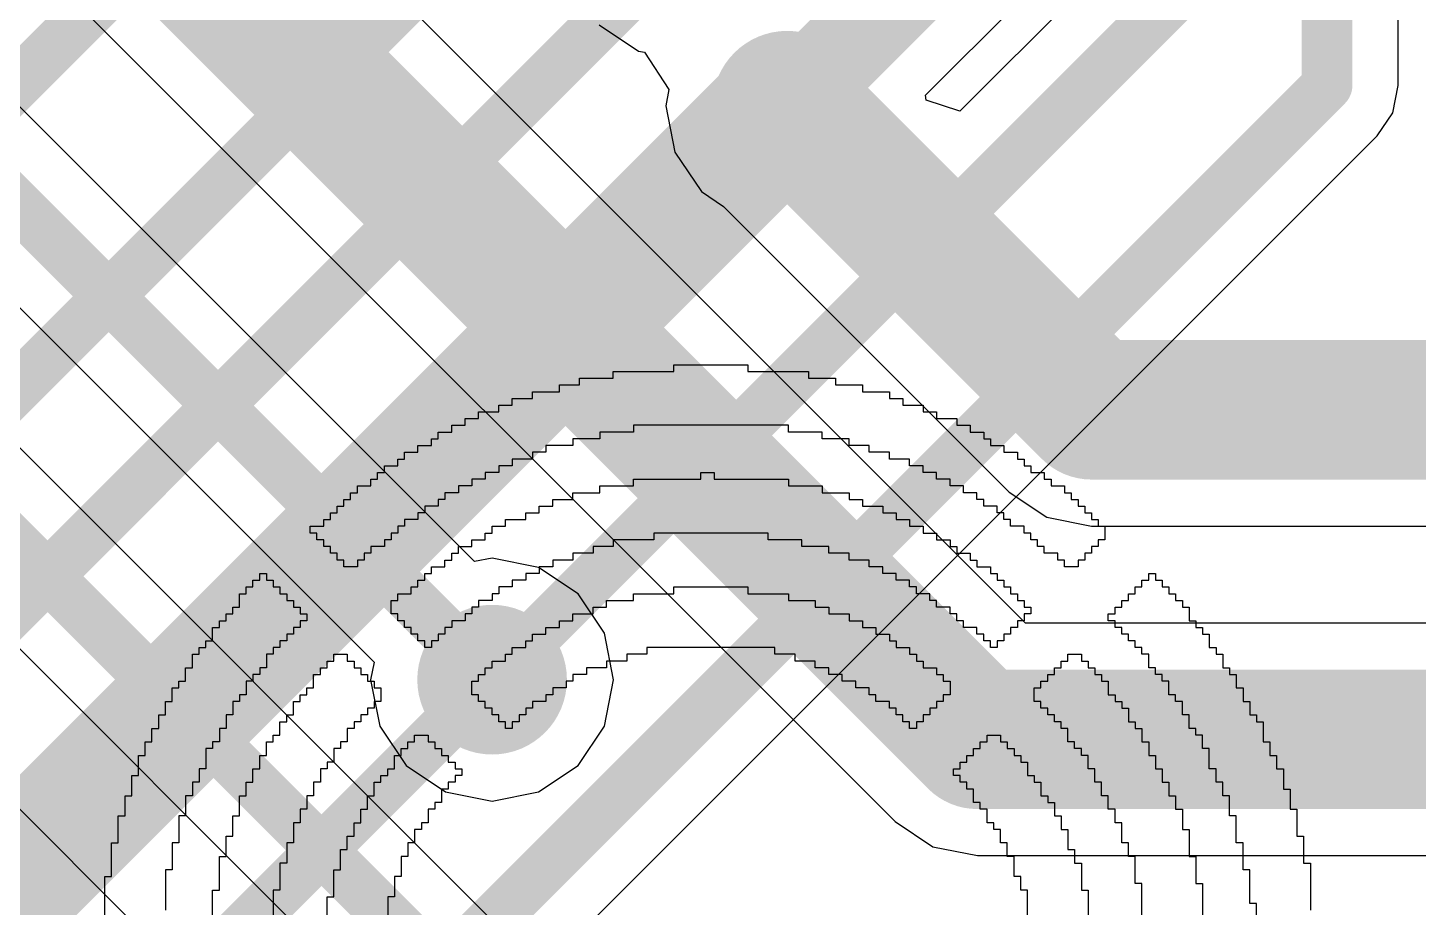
# Model space of a CAD drawing. Header units: millimetres. Extents: x -0.29 to 3.46, y -0.11 to 2.46.
# Drawn here: x 1.5641 to 1.7836, y 1.8085 to 1.9473 of the extents above; entities that cross this region are included whole.
import ezdxf

# ---------------------------------------------------------------- set-up
doc = ezdxf.new("R2010")
doc.units = ezdxf.units.MM
doc.header["$MEASUREMENT"] = 0
for name, color, linetype in [('BottomLayer', 5, 'Continuous'), ('TopLayer', 1, 'Continuous'), ('TopOverlay', 2, 'Continuous'), ('ViaHoleLayer', 16, 'Continuous')]:
    doc.layers.add(name, color=color, linetype=linetype)

msp = doc.modelspace()

# ---------------------------------------------------------------- hatches: boundary and pattern name
at = {"layer": 'BottomLayer'}
h = msp.add_hatch(color=5, dxfattribs=at)
edge = h.paths.add_edge_path()
edge.add_arc((1.684, 1.935), 0.01181, 0, 360)
h = msp.add_hatch(color=5, dxfattribs=at)
edge = h.paths.add_edge_path()
edge.add_arc((1.63742, 1.84442), 0.01181, 0, 360)
at = {"layer": 'TopLayer'}
h = msp.add_hatch(color=1, dxfattribs=at)
edge = h.paths.add_edge_path()
edge.add_arc((1.684, 1.935), 0.01181, 0, 360)
h = msp.add_hatch(color=1, dxfattribs=at)
edge = h.paths.add_edge_path()
edge.add_arc((1.63742, 1.84442), 0.01181, 0, 360)
at = {"layer": 'ViaHoleLayer'}
h = msp.add_hatch(color=16, dxfattribs=at)
edge = h.paths.add_edge_path()
edge.add_arc((1.684, 1.935), 0.00591, 0, 360)
h = msp.add_hatch(color=16, dxfattribs=at)
edge = h.paths.add_edge_path()
edge.add_arc((1.63742, 1.84442), 0.00591, 0, 360)

# ---------------------------------------------------------------- linework, layer by layer
at = {"layer": 'BottomLayer'}
for p, q in [((1.7216, 1.85335), (1.58998, 1.98498)), ((1.5694, 1.95365), (1.70102, 1.82202)), ((1.65429, 1.94777), (1.66051, 1.94361)), ((1.66051, 1.94361), (1.66145, 1.94343)), ((1.66145, 1.94343), (1.66533, 1.93756)), ((1.63465, 1.86305), (1.55577, 1.94193)), ((1.66533, 1.93756), (1.66482, 1.935)), ((1.66482, 1.935), (1.66628, 1.92766)), ((1.66628, 1.92766), (1.67044, 1.92144)), ((1.5432, 1.92278), (1.61879, 1.84719)), ((1.67044, 1.92144), (1.67396, 1.91908)), ((1.67396, 1.91908), (1.71902, 1.87402)), ((1.64523, 1.79863), (1.53493, 1.90893)), ((1.52235, 1.88978), (1.62937, 1.78277)), ((1.71902, 1.87402), (1.72498, 1.87004)), ((1.72498, 1.87004), (1.732, 1.86865)), ((1.732, 1.86865), (2.1264, 1.86865)), ((1.63742, 1.8636), (1.63465, 1.86305)), ((1.64476, 1.86214), (1.63742, 1.8636)), ((1.65098, 1.85798), (1.64476, 1.86214)), ((1.65514, 1.85176), (1.65098, 1.85798)), ((2.07974, 1.85335), (1.7216, 1.85335)), ((1.6566, 1.84442), (1.65514, 1.85176)), ((1.61879, 1.84719), (1.61824, 1.84442)), ((1.59823, 1.78863), (1.54312, 1.84374)), ((1.61824, 1.84442), (1.6197, 1.83708)), ((1.65514, 1.83708), (1.6566, 1.84442)), ((1.6197, 1.83708), (1.62386, 1.83086)), ((1.65098, 1.83086), (1.65514, 1.83708)), ((1.62386, 1.83086), (1.63008, 1.8267)), ((1.64476, 1.8267), (1.65098, 1.83086)), ((1.63008, 1.8267), (1.63742, 1.82524)), ((1.63742, 1.82524), (1.64476, 1.8267)), ((1.70102, 1.82202), (1.70698, 1.81804)), ((1.70698, 1.81804), (1.714, 1.81665)), ((1.714, 1.81665), (2.07974, 1.81665))]:
    msp.add_line(p, q, dxfattribs=at)
for points, const_width in [([(1.577, 1.972), (1.714, 1.835)], 0.022), ([(1.684, 1.935), (1.732, 1.887)], 0.022), ([(1.54784, 1.934), (1.63742, 1.84442)], 0.008), ([(1.527, 1.901), (1.648, 1.78)], 0.008), ([(1.732, 1.887), (2.259, 1.887)], 0.022), ([(1.714, 1.835), (2.0839, 1.835)], 0.022), ([(1.53519, 1.83581), (1.601, 1.77)], 0.008)]:
    msp.add_lwpolyline(points, dxfattribs=dict(at, const_width=const_width))
for points, const_width in [([(1.6785, 1.935, 1), (1.6895, 1.935, 1)], 0.011), ([(1.7265, 1.887, 1), (1.7375, 1.887, 1)], 0.011), ([(1.7265, 1.887, 1), (1.7375, 1.887, 1)], 0.011), ([(1.63542, 1.84442, 1), (1.63942, 1.84442, 1)], 0.004), ([(1.7085, 1.835, 1), (1.7195, 1.835, 1)], 0.011), ([(1.7085, 1.835, 1), (1.7195, 1.835, 1)], 0.011)]:
    msp.add_lwpolyline(points, format="xyb", close=True, dxfattribs=dict(at, const_width=const_width))
at = {"layer": 'TopLayer'}
for p, q in [((1.7804, 1.93819), (1.7804, 1.98906)), ((1.73829, 1.96115), (1.71126, 1.93412)), ((1.70583, 1.93664), (1.72023, 1.95104)), ((1.77955, 1.9339), (1.7804, 1.93819)), ((1.7804, 1.93819), (1.7804, 1.93819)), ((1.70595, 1.93588), (1.70583, 1.93664)), ((1.71126, 1.93412), (1.70595, 1.93588)), ((1.77712, 1.93026), (1.77955, 1.9339)), ((1.65062, 1.80376), (1.77712, 1.93026)), ((1.77712, 1.93026), (1.77712, 1.93026))]:
    msp.add_line(p, q, dxfattribs=at)
for points, const_width in [([(1.76919, 1.93819), (1.76919, 2.13843)], 0.008), ([(1.437, 1.813), (1.64898, 2.02498)], 0.008), ([(1.437, 1.765), (1.66437, 1.99237)], 0.008), ([(1.684, 1.935), (1.71013, 1.96113)], 0.014), ([(1.44852, 1.742), (1.66785, 1.96133)], 0.008), ([(1.508, 1.715), (1.7495, 1.9565)], 0.008), ([(1.449, 1.7), (1.684, 1.935)], 0.022), ([(1.601, 1.77), (1.76919, 1.93819)], 0.008)]:
    msp.add_lwpolyline(points, dxfattribs=dict(at, const_width=const_width))
for points, const_width in [([(1.6785, 1.935, 1), (1.6895, 1.935, 1)], 0.011), ([(1.76719, 1.93819, 1), (1.77119, 1.93819, 1)], 0.004), ([(1.76719, 1.93819, 1), (1.77119, 1.93819, 1)], 0.004), ([(1.6805, 1.935, 1), (1.6875, 1.935, 1)], 0.007)]:
    msp.add_lwpolyline(points, format="xyb", close=True, dxfattribs=dict(at, const_width=const_width))
at = {"layer": 'TopOverlay'}
for p, q in [((1.66611, 1.89306), (1.66611, 1.89412)), ((1.66611, 1.89412), (1.6778, 1.89412)), ((1.6778, 1.89412), (1.6778, 1.89306)), ((1.65123, 1.89094), (1.65123, 1.892)), ((1.65123, 1.892), (1.65655, 1.892)), ((1.65655, 1.892), (1.65655, 1.89306)), ((1.65655, 1.89306), (1.66611, 1.89306)), ((1.6778, 1.89306), (1.68737, 1.89306)), ((1.68737, 1.89306), (1.68737, 1.892)), ((1.68737, 1.892), (1.69162, 1.892)), ((1.69162, 1.892), (1.69162, 1.89094)), ((1.64379, 1.88881), (1.64379, 1.88987)), ((1.64379, 1.88987), (1.64804, 1.88987)), ((1.64804, 1.88987), (1.64804, 1.89094)), ((1.64804, 1.89094), (1.65123, 1.89094)), ((1.69162, 1.89094), (1.69587, 1.89094)), ((1.69587, 1.89094), (1.69587, 1.88987)), ((1.69587, 1.88987), (1.70013, 1.88987)), ((1.70013, 1.88987), (1.70013, 1.88881)), ((1.63848, 1.88668), (1.63848, 1.88775)), ((1.63848, 1.88775), (1.6406, 1.88775)), ((1.6406, 1.88775), (1.6406, 1.88881)), ((1.6406, 1.88881), (1.64379, 1.88881)), ((1.70013, 1.88881), (1.70225, 1.88881)), ((1.70225, 1.88881), (1.70225, 1.88775)), ((1.70225, 1.88775), (1.70544, 1.88775)), ((1.70544, 1.88775), (1.70544, 1.88668)), ((1.63316, 1.88456), (1.63316, 1.88562)), ((1.63316, 1.88562), (1.63529, 1.88562)), ((1.63529, 1.88562), (1.63529, 1.88668)), ((1.63529, 1.88668), (1.63848, 1.88668)), ((1.70544, 1.88668), (1.70757, 1.88668)), ((1.70757, 1.88668), (1.70757, 1.88562)), ((1.70757, 1.88562), (1.71075, 1.88562)), ((1.71075, 1.88562), (1.71075, 1.88456)), ((1.62891, 1.88243), (1.62891, 1.8835)), ((1.62891, 1.8835), (1.63104, 1.8835)), ((1.63104, 1.8835), (1.63104, 1.88456)), ((1.63104, 1.88456), (1.63316, 1.88456)), ((1.65974, 1.8835), (1.65442, 1.8835)), ((1.65442, 1.8835), (1.65442, 1.88243)), ((1.68418, 1.88456), (1.65974, 1.88456)), ((1.65974, 1.88456), (1.65974, 1.8835)), ((1.68418, 1.8835), (1.68418, 1.88456)), ((1.6895, 1.8835), (1.68418, 1.8835)), ((1.6895, 1.88243), (1.6895, 1.8835)), ((1.71075, 1.88456), (1.71288, 1.88456)), ((1.71288, 1.88456), (1.71288, 1.8835)), ((1.71288, 1.8835), (1.71501, 1.8835)), ((1.71501, 1.8835), (1.71501, 1.88243)), ((1.62572, 1.88031), (1.62572, 1.88137)), ((1.62572, 1.88137), (1.62785, 1.88137)), ((1.62785, 1.88137), (1.62785, 1.88243)), ((1.62785, 1.88243), (1.62891, 1.88243)), ((1.64911, 1.88137), (1.64592, 1.88137)), ((1.64592, 1.88137), (1.64592, 1.88031)), ((1.65017, 1.88137), (1.64911, 1.88137)), ((1.65442, 1.88243), (1.65017, 1.88243)), ((1.65017, 1.88243), (1.65017, 1.88137)), ((1.69375, 1.88243), (1.6895, 1.88243)), ((1.69375, 1.88137), (1.69375, 1.88243)), ((1.69694, 1.88137), (1.69375, 1.88137)), ((1.69694, 1.88031), (1.69694, 1.88137)), ((1.71501, 1.88243), (1.71607, 1.88243)), ((1.71607, 1.88243), (1.71607, 1.88137)), ((1.71607, 1.88137), (1.71819, 1.88137)), ((1.71819, 1.88137), (1.71819, 1.88031)), ((1.62253, 1.87818), (1.62253, 1.87924)), ((1.62253, 1.87924), (1.6236, 1.87924)), ((1.6236, 1.87924), (1.6236, 1.88031)), ((1.6236, 1.88031), (1.62572, 1.88031)), ((1.64379, 1.87924), (1.6406, 1.87924)), ((1.6406, 1.87924), (1.6406, 1.87818)), ((1.64592, 1.88031), (1.64379, 1.88031)), ((1.64379, 1.88031), (1.64379, 1.87924)), ((1.70013, 1.88031), (1.69694, 1.88031)), ((1.70013, 1.87924), (1.70013, 1.88031)), ((1.70331, 1.87924), (1.70013, 1.87924)), ((1.70331, 1.87818), (1.70331, 1.87924)), ((1.71819, 1.88031), (1.72032, 1.88031)), ((1.72032, 1.88031), (1.72032, 1.87924)), ((1.72032, 1.87924), (1.72138, 1.87924)), ((1.72138, 1.87924), (1.72138, 1.87818)), ((1.61935, 1.87606), (1.61935, 1.87712)), ((1.61935, 1.87712), (1.62041, 1.87712)), ((1.62041, 1.87712), (1.62041, 1.87818)), ((1.62041, 1.87818), (1.62253, 1.87818)), ((1.63848, 1.87712), (1.63635, 1.87712)), ((1.63635, 1.87712), (1.63635, 1.87606)), ((1.6406, 1.87818), (1.63848, 1.87818)), ((1.63848, 1.87818), (1.63848, 1.87712)), ((1.67036, 1.87606), (1.67036, 1.87712)), ((1.67036, 1.87712), (1.67249, 1.87712)), ((1.67249, 1.87712), (1.67249, 1.87606)), ((1.70544, 1.87818), (1.70331, 1.87818)), ((1.70544, 1.87712), (1.70544, 1.87818)), ((1.70757, 1.87712), (1.70544, 1.87712)), ((1.70757, 1.87606), (1.70757, 1.87712)), ((1.72138, 1.87818), (1.72245, 1.87818)), ((1.72245, 1.87818), (1.72245, 1.87712)), ((1.72245, 1.87712), (1.72457, 1.87712)), ((1.72457, 1.87712), (1.72457, 1.87606)), ((1.61616, 1.87393), (1.61616, 1.87499)), ((1.61616, 1.87499), (1.61828, 1.87499)), ((1.61828, 1.87499), (1.61828, 1.87606)), ((1.61828, 1.87606), (1.61935, 1.87606)), ((1.63423, 1.87499), (1.6321, 1.87499)), ((1.6321, 1.87499), (1.6321, 1.87393)), ((1.63635, 1.87606), (1.63423, 1.87606)), ((1.63423, 1.87606), (1.63423, 1.87499)), ((1.65442, 1.87393), (1.65442, 1.87499)), ((1.65442, 1.87499), (1.65974, 1.87499)), ((1.65974, 1.87499), (1.65974, 1.87606)), ((1.65974, 1.87606), (1.67036, 1.87606)), ((1.67249, 1.87606), (1.68418, 1.87606)), ((1.68418, 1.87606), (1.68418, 1.87499)), ((1.68418, 1.87499), (1.6895, 1.87499)), ((1.6895, 1.87499), (1.6895, 1.87393)), ((1.70969, 1.87606), (1.70757, 1.87606)), ((1.70969, 1.87499), (1.70969, 1.87606)), ((1.71182, 1.87499), (1.70969, 1.87499)), ((1.71182, 1.87393), (1.71182, 1.87499)), ((1.72457, 1.87606), (1.72563, 1.87606)), ((1.72563, 1.87606), (1.72563, 1.87499)), ((1.72563, 1.87499), (1.72776, 1.87499)), ((1.72776, 1.87499), (1.72776, 1.87393)), ((1.61297, 1.87074), (1.61297, 1.8718)), ((1.61297, 1.8718), (1.61403, 1.8718)), ((1.61403, 1.8718), (1.61403, 1.87287)), ((1.61403, 1.87287), (1.61509, 1.87287)), ((1.61509, 1.87287), (1.61509, 1.87393)), ((1.61509, 1.87393), (1.61616, 1.87393)), ((1.62891, 1.8718), (1.62679, 1.8718)), ((1.62679, 1.8718), (1.62679, 1.87074)), ((1.62997, 1.87287), (1.62891, 1.87287)), ((1.62891, 1.87287), (1.62891, 1.8718)), ((1.6321, 1.87393), (1.62997, 1.87393)), ((1.62997, 1.87393), (1.62997, 1.87287)), ((1.64485, 1.87074), (1.64485, 1.8718)), ((1.64485, 1.8718), (1.64698, 1.8718)), ((1.64698, 1.8718), (1.64698, 1.87287)), ((1.64698, 1.87287), (1.65017, 1.87287)), ((1.65017, 1.87287), (1.65017, 1.87393)), ((1.65017, 1.87393), (1.65442, 1.87393)), ((1.6895, 1.87393), (1.69375, 1.87393)), ((1.69375, 1.87393), (1.69375, 1.87287)), ((1.69375, 1.87287), (1.69587, 1.87287)), ((1.69587, 1.87287), (1.69587, 1.8718)), ((1.69587, 1.8718), (1.69906, 1.8718)), ((1.69906, 1.8718), (1.69906, 1.87074)), ((1.71394, 1.87393), (1.71182, 1.87393)), ((1.71394, 1.87287), (1.71394, 1.87393)), ((1.71501, 1.87287), (1.71394, 1.87287)), ((1.71501, 1.8718), (1.71501, 1.87287)), ((1.71713, 1.8718), (1.71501, 1.8718)), ((1.71713, 1.87074), (1.71713, 1.8718)), ((1.72776, 1.87393), (1.72882, 1.87393)), ((1.72882, 1.87393), (1.72882, 1.87287)), ((1.72882, 1.87287), (1.72989, 1.87287)), ((1.72989, 1.87287), (1.72989, 1.8718)), ((1.72989, 1.8718), (1.73095, 1.8718)), ((1.73095, 1.8718), (1.73095, 1.87074)), ((1.61084, 1.86862), (1.61084, 1.86968)), ((1.61084, 1.86968), (1.61191, 1.86968)), ((1.61191, 1.86968), (1.61191, 1.87074)), ((1.61191, 1.87074), (1.61297, 1.87074)), ((1.62572, 1.86968), (1.6236, 1.86968)), ((1.6236, 1.86968), (1.6236, 1.86862)), ((1.62679, 1.87074), (1.62572, 1.87074)), ((1.62572, 1.87074), (1.62572, 1.86968)), ((1.63954, 1.86862), (1.63954, 1.86968)), ((1.63954, 1.86968), (1.64273, 1.86968)), ((1.64273, 1.86968), (1.64273, 1.87074)), ((1.64273, 1.87074), (1.64485, 1.87074)), ((1.69906, 1.87074), (1.70119, 1.87074)), ((1.70119, 1.87074), (1.70119, 1.86968)), ((1.70119, 1.86968), (1.70331, 1.86968)), ((1.70331, 1.86968), (1.70331, 1.86862)), ((1.71819, 1.87074), (1.71713, 1.87074)), ((1.71819, 1.86968), (1.71819, 1.87074)), ((1.71926, 1.86968), (1.71819, 1.86968)), ((1.71926, 1.86862), (1.71926, 1.86968)), ((1.73095, 1.87074), (1.73201, 1.87074)), ((1.73201, 1.87074), (1.73201, 1.86968)), ((1.73201, 1.86968), (1.73307, 1.86968)), ((1.73307, 1.86968), (1.73307, 1.86862)), ((1.60872, 1.86755), (1.60872, 1.86862)), ((1.60872, 1.86862), (1.61084, 1.86862)), ((1.60978, 1.86755), (1.60872, 1.86755)), ((1.60978, 1.86649), (1.60978, 1.86755)), ((1.62253, 1.86755), (1.62147, 1.86755)), ((1.62147, 1.86755), (1.62147, 1.86649)), ((1.6236, 1.86862), (1.62253, 1.86862)), ((1.62253, 1.86862), (1.62253, 1.86755)), ((1.63635, 1.86649), (1.63635, 1.86755)), ((1.63635, 1.86755), (1.63741, 1.86755)), ((1.63741, 1.86755), (1.63741, 1.86862)), ((1.63741, 1.86862), (1.63954, 1.86862)), ((1.68099, 1.86755), (1.66292, 1.86755)), ((1.66292, 1.86755), (1.66292, 1.86649)), ((1.68099, 1.86649), (1.68099, 1.86755)), ((1.70331, 1.86862), (1.70544, 1.86862)), ((1.70544, 1.86862), (1.70544, 1.86755)), ((1.70544, 1.86755), (1.70757, 1.86755)), ((1.70757, 1.86755), (1.70757, 1.86649)), ((1.72138, 1.86862), (1.71926, 1.86862)), ((1.72138, 1.86755), (1.72138, 1.86862)), ((1.72245, 1.86755), (1.72138, 1.86755)), ((1.72245, 1.86649), (1.72245, 1.86755)), ((1.73307, 1.86862), (1.73414, 1.86862)), ((1.73414, 1.86862), (1.73414, 1.86649)), ((1.61084, 1.86649), (1.60978, 1.86649)), ((1.61084, 1.86543), (1.61084, 1.86649)), ((1.61191, 1.86543), (1.61084, 1.86543)), ((1.61191, 1.86436), (1.61191, 1.86543)), ((1.62041, 1.86543), (1.61828, 1.86543)), ((1.61828, 1.86543), (1.61828, 1.86436)), ((1.62147, 1.86649), (1.62041, 1.86649)), ((1.62041, 1.86649), (1.62041, 1.86543)), ((1.6321, 1.86436), (1.6321, 1.86543)), ((1.6321, 1.86543), (1.63423, 1.86543)), ((1.63423, 1.86543), (1.63423, 1.86649)), ((1.63423, 1.86649), (1.63635, 1.86649)), ((1.65655, 1.86543), (1.65336, 1.86543)), ((1.65336, 1.86543), (1.65336, 1.86436)), ((1.66292, 1.86649), (1.65655, 1.86649)), ((1.65655, 1.86649), (1.65655, 1.86543)), ((1.68631, 1.86649), (1.68099, 1.86649)), ((1.68631, 1.86543), (1.68631, 1.86649)), ((1.69056, 1.86543), (1.68631, 1.86543)), ((1.69056, 1.86436), (1.69056, 1.86543)), ((1.70757, 1.86649), (1.70969, 1.86649)), ((1.70969, 1.86649), (1.70969, 1.86543)), ((1.70969, 1.86543), (1.71075, 1.86543)), ((1.71075, 1.86543), (1.71075, 1.86436)), ((1.72351, 1.86649), (1.72245, 1.86649)), ((1.72351, 1.86543), (1.72351, 1.86649)), ((1.72457, 1.86543), (1.72351, 1.86543)), ((1.72457, 1.86436), (1.72457, 1.86543)), ((1.73307, 1.86543), (1.73201, 1.86543)), ((1.73201, 1.86543), (1.73201, 1.86436)), ((1.73414, 1.86649), (1.73307, 1.86649)), ((1.73307, 1.86649), (1.73307, 1.86543)), ((1.61297, 1.86436), (1.61191, 1.86436)), ((1.61297, 1.8633), (1.61297, 1.86436)), ((1.61403, 1.8633), (1.61297, 1.8633)), ((1.61403, 1.86224), (1.61403, 1.8633)), ((1.61722, 1.8633), (1.61616, 1.8633)), ((1.61616, 1.8633), (1.61616, 1.86224)), ((1.61828, 1.86436), (1.61722, 1.86436)), ((1.61722, 1.86436), (1.61722, 1.8633)), ((1.62997, 1.86224), (1.62997, 1.8633)), ((1.62997, 1.8633), (1.63104, 1.8633)), ((1.63104, 1.8633), (1.63104, 1.86436)), ((1.63104, 1.86436), (1.6321, 1.86436)), ((1.65017, 1.8633), (1.64698, 1.8633)), ((1.64698, 1.8633), (1.64698, 1.86224)), ((1.65336, 1.86436), (1.65017, 1.86436)), ((1.65017, 1.86436), (1.65017, 1.8633)), ((1.69375, 1.86436), (1.69056, 1.86436)), ((1.69375, 1.8633), (1.69375, 1.86436)), ((1.69694, 1.8633), (1.69375, 1.8633)), ((1.69694, 1.86224), (1.69694, 1.8633)), ((1.71075, 1.86436), (1.71288, 1.86436)), ((1.71288, 1.86436), (1.71288, 1.8633)), ((1.71288, 1.8633), (1.71394, 1.8633)), ((1.71394, 1.8633), (1.71394, 1.86224)), ((1.7267, 1.86436), (1.72457, 1.86436)), ((1.7267, 1.8633), (1.7267, 1.86436)), ((1.72776, 1.8633), (1.7267, 1.8633)), ((1.72776, 1.86224), (1.72776, 1.8633)), ((1.73095, 1.8633), (1.72989, 1.8633)), ((1.72989, 1.8633), (1.72989, 1.86224)), ((1.73201, 1.86436), (1.73095, 1.86436)), ((1.73095, 1.86436), (1.73095, 1.8633)), ((1.60075, 1.86011), (1.60075, 1.86117)), ((1.60075, 1.86117), (1.60181, 1.86117)), ((1.60181, 1.86117), (1.60181, 1.86011)), ((1.61616, 1.86224), (1.61403, 1.86224)), ((1.62679, 1.86011), (1.62679, 1.86117)), ((1.62679, 1.86117), (1.62785, 1.86117)), ((1.62785, 1.86117), (1.62785, 1.86224)), ((1.62785, 1.86224), (1.62997, 1.86224)), ((1.64485, 1.86117), (1.64273, 1.86117)), ((1.64273, 1.86117), (1.64273, 1.86011)), ((1.64698, 1.86224), (1.64485, 1.86224)), ((1.64485, 1.86224), (1.64485, 1.86117)), ((1.69906, 1.86224), (1.69694, 1.86224)), ((1.69906, 1.86117), (1.69906, 1.86224)), ((1.70119, 1.86117), (1.69906, 1.86117)), ((1.70119, 1.86011), (1.70119, 1.86117)), ((1.71394, 1.86224), (1.71607, 1.86224)), ((1.71607, 1.86224), (1.71607, 1.86117)), ((1.71607, 1.86117), (1.71713, 1.86117)), ((1.71713, 1.86117), (1.71713, 1.86011)), ((1.72989, 1.86224), (1.72776, 1.86224)), ((1.74105, 1.86011), (1.74105, 1.86117)), ((1.74105, 1.86117), (1.74211, 1.86117)), ((1.74211, 1.86117), (1.74211, 1.86011)), ((1.59862, 1.85799), (1.59862, 1.85905)), ((1.59862, 1.85905), (1.59968, 1.85905)), ((1.59968, 1.85905), (1.59968, 1.86011)), ((1.59968, 1.86011), (1.60075, 1.86011)), ((1.60181, 1.86011), (1.60287, 1.86011)), ((1.60287, 1.86011), (1.60287, 1.85905)), ((1.60287, 1.85905), (1.60393, 1.85905)), ((1.60393, 1.85905), (1.60393, 1.85799)), ((1.62466, 1.85799), (1.62466, 1.85905)), ((1.62466, 1.85905), (1.62572, 1.85905)), ((1.62572, 1.85905), (1.62572, 1.86011)), ((1.62572, 1.86011), (1.62679, 1.86011)), ((1.6406, 1.85905), (1.63848, 1.85905)), ((1.63848, 1.85905), (1.63848, 1.85799)), ((1.64167, 1.86011), (1.6406, 1.86011)), ((1.6406, 1.86011), (1.6406, 1.85905)), ((1.64273, 1.86011), (1.64167, 1.86011)), ((1.66611, 1.85799), (1.66611, 1.85905)), ((1.66611, 1.85905), (1.6778, 1.85905)), ((1.6778, 1.85905), (1.6778, 1.85799)), ((1.70331, 1.86011), (1.70119, 1.86011)), ((1.70331, 1.85905), (1.70331, 1.86011)), ((1.70438, 1.85905), (1.70331, 1.85905)), ((1.70438, 1.85799), (1.70438, 1.85905)), ((1.71713, 1.86011), (1.71819, 1.86011)), ((1.71819, 1.86011), (1.71819, 1.85905)), ((1.71819, 1.85905), (1.71926, 1.85905)), ((1.71926, 1.85905), (1.71926, 1.85799)), ((1.73892, 1.85799), (1.73892, 1.85905)), ((1.73892, 1.85905), (1.73998, 1.85905)), ((1.73998, 1.85905), (1.73998, 1.86011)), ((1.73998, 1.86011), (1.74105, 1.86011)), ((1.74211, 1.86011), (1.74317, 1.86011)), ((1.74317, 1.86011), (1.74317, 1.85905)), ((1.74317, 1.85905), (1.74423, 1.85905)), ((1.74423, 1.85905), (1.74423, 1.85799)), ((1.59756, 1.85586), (1.59756, 1.85799)), ((1.59756, 1.85799), (1.59862, 1.85799)), ((1.60393, 1.85799), (1.605, 1.85799)), ((1.605, 1.85799), (1.605, 1.85692)), ((1.605, 1.85692), (1.60606, 1.85692)), ((1.60606, 1.85692), (1.60606, 1.85586)), ((1.62147, 1.8548), (1.62147, 1.85692)), ((1.62147, 1.85692), (1.62253, 1.85692)), ((1.62253, 1.85692), (1.62253, 1.85799)), ((1.62253, 1.85799), (1.62466, 1.85799)), ((1.63741, 1.85692), (1.63529, 1.85692)), ((1.63529, 1.85692), (1.63529, 1.85586)), ((1.63848, 1.85799), (1.63741, 1.85799)), ((1.63741, 1.85799), (1.63741, 1.85692)), ((1.65548, 1.85586), (1.65548, 1.85692)), ((1.65548, 1.85692), (1.65974, 1.85692)), ((1.65974, 1.85692), (1.65974, 1.85799)), ((1.65974, 1.85799), (1.66611, 1.85799)), ((1.6778, 1.85799), (1.68418, 1.85799)), ((1.68418, 1.85799), (1.68418, 1.85692)), ((1.68418, 1.85692), (1.68843, 1.85692)), ((1.68843, 1.85692), (1.68843, 1.85586)), ((1.7065, 1.85799), (1.70438, 1.85799)), ((1.7065, 1.85692), (1.7065, 1.85799)), ((1.70757, 1.85692), (1.7065, 1.85692)), ((1.70757, 1.85586), (1.70757, 1.85692)), ((1.71926, 1.85799), (1.72032, 1.85799)), ((1.72032, 1.85799), (1.72032, 1.85692)), ((1.72032, 1.85692), (1.72138, 1.85692)), ((1.72138, 1.85692), (1.72138, 1.85586)), ((1.73679, 1.85586), (1.73679, 1.85692)), ((1.73679, 1.85692), (1.73786, 1.85692)), ((1.73786, 1.85692), (1.73786, 1.85799)), ((1.73786, 1.85799), (1.73892, 1.85799)), ((1.74423, 1.85799), (1.7453, 1.85799)), ((1.7453, 1.85799), (1.7453, 1.85692)), ((1.7453, 1.85692), (1.74636, 1.85692)), ((1.74636, 1.85692), (1.74636, 1.85586)), ((1.59543, 1.85373), (1.59543, 1.8548)), ((1.59543, 1.8548), (1.59649, 1.8548)), ((1.59649, 1.8548), (1.59649, 1.85586)), ((1.59649, 1.85586), (1.59756, 1.85586)), ((1.60606, 1.85586), (1.60712, 1.85586)), ((1.60712, 1.85586), (1.60712, 1.8548)), ((1.60712, 1.8548), (1.60819, 1.8548)), ((1.60819, 1.8548), (1.60819, 1.85373)), ((1.62253, 1.8548), (1.62147, 1.8548)), ((1.62253, 1.85373), (1.62253, 1.8548)), ((1.63423, 1.8548), (1.63316, 1.8548)), ((1.63316, 1.8548), (1.63316, 1.85373)), ((1.63529, 1.85586), (1.63423, 1.85586)), ((1.63423, 1.85586), (1.63423, 1.8548)), ((1.65017, 1.85373), (1.65017, 1.8548)), ((1.65017, 1.8548), (1.65336, 1.8548)), ((1.65336, 1.8548), (1.65336, 1.85586)), ((1.65336, 1.85586), (1.65548, 1.85586)), ((1.68843, 1.85586), (1.69056, 1.85586)), ((1.69056, 1.85586), (1.69056, 1.8548)), ((1.69056, 1.8548), (1.69375, 1.8548)), ((1.69375, 1.8548), (1.69375, 1.85373)), ((1.70969, 1.85586), (1.70757, 1.85586)), ((1.70969, 1.8548), (1.70969, 1.85586)), ((1.71075, 1.8548), (1.70969, 1.8548)), ((1.71075, 1.85373), (1.71075, 1.8548)), ((1.72138, 1.85586), (1.72245, 1.85586)), ((1.72245, 1.8548), (1.72138, 1.8548)), ((1.72138, 1.8548), (1.72138, 1.85373)), ((1.72245, 1.85586), (1.72245, 1.8548)), ((1.73467, 1.85373), (1.73467, 1.8548)), ((1.73467, 1.8548), (1.73573, 1.8548)), ((1.73573, 1.8548), (1.73573, 1.85586)), ((1.73573, 1.85586), (1.73679, 1.85586)), ((1.74636, 1.85586), (1.74742, 1.85586)), ((1.74742, 1.85586), (1.74742, 1.85373)), ((1.5933, 1.85055), (1.5933, 1.85267)), ((1.5933, 1.85267), (1.59437, 1.85267)), ((1.59437, 1.85267), (1.59437, 1.85373)), ((1.59437, 1.85373), (1.59543, 1.85373)), ((1.60712, 1.85267), (1.60606, 1.85267)), ((1.60606, 1.85267), (1.60606, 1.85161)), ((1.60819, 1.85373), (1.60712, 1.85373)), ((1.60712, 1.85373), (1.60712, 1.85267)), ((1.6236, 1.85373), (1.62253, 1.85373)), ((1.6236, 1.85267), (1.6236, 1.85373)), ((1.62466, 1.85267), (1.6236, 1.85267)), ((1.62466, 1.85161), (1.62466, 1.85267)), ((1.63104, 1.85267), (1.62997, 1.85267)), ((1.62997, 1.85267), (1.62997, 1.85161)), ((1.63316, 1.85373), (1.63104, 1.85373)), ((1.63104, 1.85373), (1.63104, 1.85267)), ((1.64592, 1.85161), (1.64592, 1.85267)), ((1.64592, 1.85267), (1.64804, 1.85267)), ((1.64804, 1.85267), (1.64804, 1.85373)), ((1.64804, 1.85373), (1.65017, 1.85373)), ((1.69375, 1.85373), (1.69587, 1.85373)), ((1.69587, 1.85373), (1.69587, 1.85267)), ((1.69587, 1.85267), (1.698, 1.85267)), ((1.698, 1.85267), (1.698, 1.85161)), ((1.71182, 1.85373), (1.71075, 1.85373)), ((1.71182, 1.85267), (1.71182, 1.85373)), ((1.71394, 1.85267), (1.71182, 1.85267)), ((1.71394, 1.85161), (1.71394, 1.85267)), ((1.72032, 1.85267), (1.71926, 1.85267)), ((1.71926, 1.85267), (1.71926, 1.85161)), ((1.72138, 1.85373), (1.72032, 1.85373)), ((1.72032, 1.85373), (1.72032, 1.85267)), ((1.73573, 1.85373), (1.73467, 1.85373)), ((1.73573, 1.85267), (1.73573, 1.85373)), ((1.73679, 1.85267), (1.73573, 1.85267)), ((1.73679, 1.85161), (1.73679, 1.85267)), ((1.74742, 1.85373), (1.74849, 1.85373)), ((1.74849, 1.85373), (1.74849, 1.85267)), ((1.74849, 1.85267), (1.74955, 1.85267)), ((1.74955, 1.85267), (1.74955, 1.85161)), ((1.59224, 1.84948), (1.59224, 1.85055)), ((1.59224, 1.85055), (1.5933, 1.85055)), ((1.605, 1.85055), (1.60393, 1.85055)), ((1.60393, 1.85055), (1.60393, 1.84948)), ((1.60606, 1.85161), (1.605, 1.85161)), ((1.605, 1.85161), (1.605, 1.85055)), ((1.62572, 1.85161), (1.62466, 1.85161)), ((1.62572, 1.85055), (1.62572, 1.85161)), ((1.62679, 1.85055), (1.62572, 1.85055)), ((1.62679, 1.84948), (1.62679, 1.85055)), ((1.62891, 1.85055), (1.62785, 1.85055)), ((1.62785, 1.85055), (1.62785, 1.84948)), ((1.62997, 1.85161), (1.62891, 1.85161)), ((1.62891, 1.85161), (1.62891, 1.85055)), ((1.64273, 1.84948), (1.64273, 1.85055)), ((1.64273, 1.85055), (1.64379, 1.85055)), ((1.64379, 1.85055), (1.64379, 1.85161)), ((1.64379, 1.85161), (1.64592, 1.85161)), ((1.698, 1.85161), (1.70013, 1.85161)), ((1.70013, 1.85161), (1.70013, 1.85055)), ((1.70013, 1.85055), (1.70119, 1.85055)), ((1.70119, 1.85055), (1.70119, 1.84948)), ((1.71501, 1.85161), (1.71394, 1.85161)), ((1.71501, 1.85055), (1.71501, 1.85161)), ((1.71607, 1.85055), (1.71501, 1.85055)), ((1.71607, 1.84948), (1.71607, 1.85055)), ((1.71819, 1.85055), (1.71713, 1.85055)), ((1.71713, 1.85055), (1.71713, 1.84948)), ((1.71926, 1.85161), (1.71819, 1.85161)), ((1.71819, 1.85161), (1.71819, 1.85055)), ((1.73786, 1.85161), (1.73679, 1.85161)), ((1.73786, 1.85055), (1.73786, 1.85161)), ((1.73892, 1.85055), (1.73786, 1.85055)), ((1.73892, 1.84948), (1.73892, 1.85055)), ((1.74955, 1.85161), (1.75061, 1.85161)), ((1.75061, 1.85161), (1.75061, 1.84948)), ((1.59012, 1.84629), (1.59012, 1.84842)), ((1.59012, 1.84842), (1.59118, 1.84842)), ((1.59118, 1.84842), (1.59118, 1.84948)), ((1.59118, 1.84948), (1.59224, 1.84948)), ((1.60287, 1.84842), (1.60181, 1.84842)), ((1.60181, 1.84842), (1.60181, 1.84629)), ((1.60393, 1.84948), (1.60287, 1.84948)), ((1.60287, 1.84948), (1.60287, 1.84842)), ((1.61244, 1.84736), (1.61244, 1.84842)), ((1.61244, 1.84842), (1.61456, 1.84842)), ((1.61456, 1.84842), (1.61456, 1.84736)), ((1.62785, 1.84948), (1.62679, 1.84948)), ((1.63954, 1.84736), (1.63954, 1.84842)), ((1.63954, 1.84842), (1.6406, 1.84842)), ((1.6406, 1.84842), (1.6406, 1.84948)), ((1.6406, 1.84948), (1.64273, 1.84948)), ((1.65974, 1.84842), (1.65867, 1.84842)), ((1.65867, 1.84842), (1.65867, 1.84736)), ((1.6608, 1.84842), (1.65974, 1.84842)), ((1.66186, 1.84842), (1.6608, 1.84842)), ((1.68206, 1.84948), (1.66186, 1.84948)), ((1.66186, 1.84948), (1.66186, 1.84842)), ((1.68206, 1.84842), (1.68206, 1.84948)), ((1.68524, 1.84842), (1.68206, 1.84842)), ((1.68524, 1.84736), (1.68524, 1.84842)), ((1.70119, 1.84948), (1.70331, 1.84948)), ((1.70331, 1.84948), (1.70331, 1.84842)), ((1.70331, 1.84842), (1.70438, 1.84842)), ((1.70438, 1.84842), (1.70438, 1.84736)), ((1.71713, 1.84948), (1.71607, 1.84948)), ((1.72829, 1.84736), (1.72829, 1.84842)), ((1.72829, 1.84842), (1.73042, 1.84842)), ((1.73042, 1.84842), (1.73042, 1.84736)), ((1.73998, 1.84948), (1.73892, 1.84948)), ((1.73998, 1.84842), (1.73998, 1.84948)), ((1.74105, 1.84842), (1.73998, 1.84842)), ((1.74105, 1.84629), (1.74105, 1.84842)), ((1.75061, 1.84948), (1.75167, 1.84948)), ((1.75167, 1.84948), (1.75167, 1.84842)), ((1.75167, 1.84842), (1.75274, 1.84842)), ((1.75274, 1.84842), (1.75274, 1.84629)), ((1.58905, 1.84417), (1.58905, 1.84629)), ((1.58905, 1.84629), (1.59012, 1.84629)), ((1.60181, 1.84629), (1.60075, 1.84629)), ((1.60075, 1.84629), (1.60075, 1.84523)), ((1.61031, 1.84523), (1.61031, 1.84629)), ((1.61031, 1.84629), (1.61137, 1.84629)), ((1.61137, 1.84629), (1.61137, 1.84736)), ((1.61137, 1.84736), (1.61244, 1.84736)), ((1.61456, 1.84736), (1.61563, 1.84736)), ((1.61563, 1.84736), (1.61563, 1.84629)), ((1.61563, 1.84629), (1.61669, 1.84629)), ((1.61669, 1.84629), (1.61669, 1.84523)), ((1.63635, 1.84523), (1.63635, 1.84629)), ((1.63635, 1.84629), (1.63741, 1.84629)), ((1.63741, 1.84629), (1.63741, 1.84736)), ((1.63741, 1.84736), (1.63954, 1.84736)), ((1.65548, 1.84629), (1.6523, 1.84629)), ((1.6523, 1.84629), (1.6523, 1.84523)), ((1.65867, 1.84736), (1.65548, 1.84736)), ((1.65548, 1.84736), (1.65548, 1.84629)), ((1.68843, 1.84736), (1.68524, 1.84736)), ((1.68843, 1.84629), (1.68843, 1.84736)), ((1.69056, 1.84629), (1.68843, 1.84629)), ((1.69056, 1.84523), (1.69056, 1.84629)), ((1.70438, 1.84736), (1.70544, 1.84736)), ((1.70544, 1.84736), (1.70544, 1.84629)), ((1.70544, 1.84629), (1.70757, 1.84629)), ((1.70757, 1.84629), (1.70757, 1.84523)), ((1.72617, 1.84523), (1.72617, 1.84629)), ((1.72617, 1.84629), (1.72723, 1.84629)), ((1.72723, 1.84629), (1.72723, 1.84736)), ((1.72723, 1.84736), (1.72829, 1.84736)), ((1.73042, 1.84736), (1.73148, 1.84736)), ((1.73148, 1.84736), (1.73148, 1.84629)), ((1.73148, 1.84629), (1.73254, 1.84629)), ((1.73254, 1.84629), (1.73254, 1.84523)), ((1.74211, 1.84629), (1.74105, 1.84629)), ((1.74211, 1.84523), (1.74211, 1.84629)), ((1.75274, 1.84629), (1.7538, 1.84629)), ((1.7538, 1.84629), (1.7538, 1.84523)), ((1.58799, 1.84311), (1.58799, 1.84417)), ((1.58799, 1.84417), (1.58905, 1.84417)), ((1.59968, 1.84417), (1.59862, 1.84417)), ((1.59862, 1.84417), (1.59862, 1.84204)), ((1.60075, 1.84523), (1.59968, 1.84523)), ((1.59968, 1.84523), (1.59968, 1.84417)), ((1.60925, 1.84311), (1.60925, 1.84523)), ((1.60925, 1.84523), (1.61031, 1.84523)), ((1.61669, 1.84523), (1.61775, 1.84523)), ((1.61775, 1.84523), (1.61775, 1.84417)), ((1.61775, 1.84417), (1.61881, 1.84417)), ((1.61881, 1.84417), (1.61881, 1.84311)), ((1.63423, 1.84204), (1.63423, 1.84417)), ((1.63423, 1.84417), (1.63529, 1.84417)), ((1.63529, 1.84417), (1.63529, 1.84523)), ((1.63529, 1.84523), (1.63635, 1.84523)), ((1.65017, 1.84417), (1.64911, 1.84417)), ((1.64911, 1.84417), (1.64911, 1.84311)), ((1.6523, 1.84523), (1.65017, 1.84523)), ((1.65017, 1.84523), (1.65017, 1.84417)), ((1.69268, 1.84523), (1.69056, 1.84523)), ((1.69268, 1.84417), (1.69268, 1.84523)), ((1.69481, 1.84417), (1.69268, 1.84417)), ((1.69481, 1.84311), (1.69481, 1.84417)), ((1.70757, 1.84523), (1.70863, 1.84523)), ((1.70863, 1.84523), (1.70863, 1.84417)), ((1.70863, 1.84417), (1.70969, 1.84417)), ((1.70969, 1.84417), (1.70969, 1.84204)), ((1.72404, 1.84311), (1.72404, 1.84417)), ((1.72404, 1.84417), (1.7251, 1.84417)), ((1.7251, 1.84417), (1.7251, 1.84523)), ((1.7251, 1.84523), (1.72617, 1.84523)), ((1.73254, 1.84523), (1.73361, 1.84523)), ((1.73361, 1.84523), (1.73361, 1.84417)), ((1.73361, 1.84417), (1.73467, 1.84417)), ((1.73467, 1.84417), (1.73467, 1.84204)), ((1.74317, 1.84523), (1.74211, 1.84523)), ((1.74317, 1.84417), (1.74317, 1.84523)), ((1.74423, 1.84417), (1.74317, 1.84417)), ((1.74423, 1.84204), (1.74423, 1.84417)), ((1.7538, 1.84523), (1.75486, 1.84523)), ((1.75486, 1.84523), (1.75486, 1.84311)), ((1.58693, 1.84098), (1.58693, 1.84311)), ((1.58693, 1.84311), (1.58799, 1.84311)), ((1.59862, 1.84204), (1.59756, 1.84204)), ((1.59756, 1.84204), (1.59756, 1.84098)), ((1.60712, 1.84098), (1.60712, 1.84204)), ((1.60712, 1.84204), (1.60819, 1.84204)), ((1.60819, 1.84204), (1.60819, 1.84311)), ((1.60819, 1.84311), (1.60925, 1.84311)), ((1.61881, 1.84311), (1.61988, 1.84311)), ((1.61988, 1.84311), (1.61988, 1.84098)), ((1.63529, 1.84204), (1.63423, 1.84204)), ((1.63529, 1.84098), (1.63529, 1.84204)), ((1.64698, 1.84204), (1.64592, 1.84204)), ((1.64592, 1.84204), (1.64592, 1.84098)), ((1.64911, 1.84311), (1.64698, 1.84311)), ((1.64698, 1.84311), (1.64698, 1.84204)), ((1.69694, 1.84311), (1.69481, 1.84311)), ((1.69694, 1.84204), (1.69694, 1.84311)), ((1.698, 1.84204), (1.69694, 1.84204)), ((1.698, 1.84098), (1.698, 1.84204)), ((1.70969, 1.84204), (1.70863, 1.84204)), ((1.70863, 1.84204), (1.70863, 1.84098)), ((1.72298, 1.84098), (1.72298, 1.84311)), ((1.72298, 1.84311), (1.72404, 1.84311)), ((1.73467, 1.84204), (1.73573, 1.84204)), ((1.73573, 1.84204), (1.73573, 1.84098)), ((1.7453, 1.84204), (1.74423, 1.84204)), ((1.7453, 1.84098), (1.7453, 1.84204)), ((1.75486, 1.84311), (1.75593, 1.84311)), ((1.75593, 1.84311), (1.75593, 1.84098)), ((1.58586, 1.83885), (1.58586, 1.84098)), ((1.58586, 1.84098), (1.58693, 1.84098)), ((1.59756, 1.84098), (1.59649, 1.84098)), ((1.59649, 1.84098), (1.59649, 1.83885)), ((1.60606, 1.83885), (1.60606, 1.84098)), ((1.60606, 1.84098), (1.60712, 1.84098)), ((1.61881, 1.83992), (1.61775, 1.83992)), ((1.61775, 1.83992), (1.61775, 1.83885)), ((1.61988, 1.84098), (1.61881, 1.84098)), ((1.61881, 1.84098), (1.61881, 1.83992)), ((1.63635, 1.84098), (1.63529, 1.84098)), ((1.63635, 1.83992), (1.63635, 1.84098)), ((1.63741, 1.83992), (1.63635, 1.83992)), ((1.63741, 1.83885), (1.63741, 1.83992)), ((1.64379, 1.83992), (1.64273, 1.83992)), ((1.64273, 1.83992), (1.64273, 1.83885)), ((1.64592, 1.84098), (1.64379, 1.84098)), ((1.64379, 1.84098), (1.64379, 1.83992)), ((1.70013, 1.84098), (1.698, 1.84098)), ((1.70013, 1.83992), (1.70013, 1.84098)), ((1.70119, 1.83992), (1.70013, 1.83992)), ((1.70119, 1.83885), (1.70119, 1.83992)), ((1.70757, 1.83992), (1.7065, 1.83992)), ((1.7065, 1.83992), (1.7065, 1.83885)), ((1.70863, 1.84098), (1.70757, 1.84098)), ((1.70757, 1.84098), (1.70757, 1.83992)), ((1.72404, 1.84098), (1.72298, 1.84098)), ((1.72404, 1.83992), (1.72404, 1.84098)), ((1.7251, 1.83992), (1.72404, 1.83992)), ((1.7251, 1.83885), (1.7251, 1.83992)), ((1.73573, 1.84098), (1.73679, 1.84098)), ((1.73679, 1.84098), (1.73679, 1.83992)), ((1.73679, 1.83992), (1.73786, 1.83992)), ((1.73786, 1.83992), (1.73786, 1.83779)), ((1.74636, 1.84098), (1.7453, 1.84098)), ((1.74636, 1.83885), (1.74636, 1.84098)), ((1.75593, 1.84098), (1.75699, 1.84098)), ((1.75699, 1.84098), (1.75699, 1.83885)), ((1.58374, 1.8346), (1.58374, 1.83673)), ((1.58374, 1.83673), (1.5848, 1.83673)), ((1.5848, 1.83673), (1.5848, 1.83885)), ((1.5848, 1.83885), (1.58586, 1.83885)), ((1.59543, 1.83673), (1.59437, 1.83673)), ((1.59437, 1.83673), (1.59437, 1.8346)), ((1.59649, 1.83885), (1.59543, 1.83885)), ((1.59543, 1.83885), (1.59543, 1.83673)), ((1.60393, 1.83567), (1.60393, 1.83779)), ((1.60393, 1.83779), (1.605, 1.83779)), ((1.605, 1.83779), (1.605, 1.83885)), ((1.605, 1.83885), (1.60606, 1.83885)), ((1.61563, 1.83673), (1.61456, 1.83673)), ((1.61456, 1.83673), (1.61456, 1.8346)), ((1.61669, 1.83779), (1.61563, 1.83779)), ((1.61563, 1.83779), (1.61563, 1.83673)), ((1.61775, 1.83885), (1.61669, 1.83885)), ((1.61669, 1.83885), (1.61669, 1.83779)), ((1.63848, 1.83885), (1.63741, 1.83885)), ((1.63848, 1.83779), (1.63848, 1.83885)), ((1.63954, 1.83779), (1.63848, 1.83779)), ((1.63954, 1.83673), (1.63954, 1.83779)), ((1.6406, 1.83673), (1.63954, 1.83673)), ((1.64167, 1.83779), (1.6406, 1.83779)), ((1.6406, 1.83779), (1.6406, 1.83673)), ((1.64273, 1.83885), (1.64167, 1.83885)), ((1.64167, 1.83885), (1.64167, 1.83779)), ((1.70225, 1.83885), (1.70119, 1.83885)), ((1.70225, 1.83779), (1.70225, 1.83885)), ((1.70331, 1.83779), (1.70225, 1.83779)), ((1.70331, 1.83673), (1.70331, 1.83779)), ((1.70438, 1.83673), (1.70331, 1.83673)), ((1.70544, 1.83779), (1.70438, 1.83779)), ((1.70438, 1.83779), (1.70438, 1.83673)), ((1.7065, 1.83885), (1.70544, 1.83885)), ((1.70544, 1.83885), (1.70544, 1.83779)), ((1.72617, 1.83885), (1.7251, 1.83885)), ((1.72617, 1.83779), (1.72617, 1.83885)), ((1.72723, 1.83779), (1.72617, 1.83779)), ((1.72723, 1.83673), (1.72723, 1.83779)), ((1.72829, 1.83673), (1.72723, 1.83673)), ((1.72829, 1.8346), (1.72829, 1.83673)), ((1.73786, 1.83779), (1.73892, 1.83779)), ((1.73892, 1.83779), (1.73892, 1.83673)), ((1.73892, 1.83673), (1.73998, 1.83673)), ((1.73998, 1.83673), (1.73998, 1.8346)), ((1.74742, 1.83885), (1.74636, 1.83885)), ((1.74742, 1.83673), (1.74742, 1.83885)), ((1.74849, 1.83673), (1.74742, 1.83673)), ((1.74849, 1.83567), (1.74849, 1.83673)), ((1.75699, 1.83885), (1.75805, 1.83885)), ((1.75805, 1.83885), (1.75805, 1.83779)), ((1.75805, 1.83779), (1.75911, 1.83779)), ((1.75911, 1.83779), (1.75911, 1.8346)), ((1.58268, 1.83248), (1.58268, 1.8346)), ((1.58268, 1.8346), (1.58374, 1.8346)), ((1.59437, 1.8346), (1.5933, 1.8346)), ((1.5933, 1.8346), (1.5933, 1.83354)), ((1.60181, 1.83248), (1.60181, 1.8346)), ((1.60181, 1.8346), (1.60287, 1.8346)), ((1.60287, 1.8346), (1.60287, 1.83567)), ((1.60287, 1.83567), (1.60393, 1.83567)), ((1.61456, 1.8346), (1.6135, 1.8346)), ((1.6135, 1.8346), (1.6135, 1.83354)), ((1.62413, 1.83354), (1.62413, 1.8346)), ((1.62413, 1.8346), (1.62519, 1.8346)), ((1.62519, 1.8346), (1.62519, 1.83567)), ((1.62519, 1.83567), (1.62732, 1.83567)), ((1.62732, 1.83567), (1.62732, 1.8346)), ((1.62732, 1.8346), (1.62838, 1.8346)), ((1.62838, 1.8346), (1.62838, 1.83354)), ((1.71447, 1.83354), (1.71447, 1.8346)), ((1.71447, 1.8346), (1.71554, 1.8346)), ((1.71554, 1.8346), (1.71554, 1.83567)), ((1.71554, 1.83567), (1.71766, 1.83567)), ((1.71766, 1.83567), (1.71766, 1.8346)), ((1.71766, 1.8346), (1.71873, 1.8346)), ((1.71873, 1.8346), (1.71873, 1.83354)), ((1.72935, 1.8346), (1.72829, 1.8346)), ((1.72935, 1.83354), (1.72935, 1.8346)), ((1.73998, 1.8346), (1.74105, 1.8346)), ((1.74105, 1.8346), (1.74105, 1.83248)), ((1.74955, 1.83567), (1.74849, 1.83567)), ((1.74955, 1.83354), (1.74955, 1.83567)), ((1.75911, 1.8346), (1.76018, 1.8346)), ((1.76018, 1.8346), (1.76018, 1.83248)), ((1.58161, 1.82929), (1.58161, 1.83248)), ((1.58161, 1.83248), (1.58268, 1.83248)), ((1.5933, 1.83354), (1.59224, 1.83354)), ((1.59224, 1.83354), (1.59224, 1.83035)), ((1.60075, 1.83035), (1.60075, 1.83248)), ((1.60075, 1.83248), (1.60181, 1.83248)), ((1.6135, 1.83354), (1.61244, 1.83354)), ((1.61244, 1.83354), (1.61244, 1.83141)), ((1.622, 1.83035), (1.622, 1.83248)), ((1.622, 1.83248), (1.62307, 1.83248)), ((1.62307, 1.83248), (1.62307, 1.83354)), ((1.62307, 1.83354), (1.62413, 1.83354)), ((1.62838, 1.83354), (1.62944, 1.83354)), ((1.62944, 1.83354), (1.62944, 1.83248)), ((1.62944, 1.83248), (1.63051, 1.83248)), ((1.63051, 1.83248), (1.63051, 1.83141)), ((1.71235, 1.83141), (1.71235, 1.83248)), ((1.71235, 1.83248), (1.71341, 1.83248)), ((1.71341, 1.83248), (1.71341, 1.83354)), ((1.71341, 1.83354), (1.71447, 1.83354)), ((1.71873, 1.83354), (1.71979, 1.83354)), ((1.71979, 1.83354), (1.71979, 1.83248)), ((1.71979, 1.83248), (1.72085, 1.83248)), ((1.72085, 1.83248), (1.72085, 1.83141)), ((1.73042, 1.83354), (1.72935, 1.83354)), ((1.73042, 1.83248), (1.73042, 1.83354)), ((1.73148, 1.83248), (1.73042, 1.83248)), ((1.73148, 1.83035), (1.73148, 1.83248)), ((1.74105, 1.83248), (1.74211, 1.83248)), ((1.74211, 1.83248), (1.74211, 1.83035)), ((1.75061, 1.83354), (1.74955, 1.83354)), ((1.75061, 1.83035), (1.75061, 1.83354)), ((1.76018, 1.83248), (1.76124, 1.83248)), ((1.76124, 1.83248), (1.76124, 1.83035)), ((1.59224, 1.83035), (1.59118, 1.83035)), ((1.59118, 1.83035), (1.59118, 1.82823)), ((1.59968, 1.82823), (1.59968, 1.83035)), ((1.59968, 1.83035), (1.60075, 1.83035)), ((1.61137, 1.83035), (1.61031, 1.83035)), ((1.61031, 1.83035), (1.61031, 1.82823)), ((1.61244, 1.83141), (1.61137, 1.83141)), ((1.61137, 1.83141), (1.61137, 1.83035)), ((1.62094, 1.82929), (1.62094, 1.83035)), ((1.62094, 1.83035), (1.622, 1.83035)), ((1.63051, 1.83141), (1.63157, 1.83141)), ((1.63157, 1.83141), (1.63157, 1.83035)), ((1.63157, 1.83035), (1.63263, 1.83035)), ((1.63263, 1.83035), (1.63263, 1.82929)), ((1.71022, 1.82929), (1.71022, 1.83035)), ((1.71022, 1.83035), (1.71128, 1.83035)), ((1.71128, 1.83035), (1.71128, 1.83141)), ((1.71128, 1.83141), (1.71235, 1.83141)), ((1.72085, 1.83141), (1.72191, 1.83141)), ((1.72191, 1.83141), (1.72191, 1.82929)), ((1.73254, 1.83035), (1.73148, 1.83035)), ((1.73254, 1.82823), (1.73254, 1.83035)), ((1.74211, 1.83035), (1.74317, 1.83035)), ((1.74317, 1.83035), (1.74317, 1.82823)), ((1.75167, 1.83035), (1.75061, 1.83035)), ((1.75167, 1.82823), (1.75167, 1.83035)), ((1.76124, 1.83035), (1.7623, 1.83035)), ((1.7623, 1.83035), (1.7623, 1.82716)), ((1.58055, 1.8261), (1.58055, 1.82929)), ((1.58055, 1.82929), (1.58161, 1.82929)), ((1.59118, 1.82823), (1.59012, 1.82823)), ((1.59012, 1.82823), (1.59012, 1.8261)), ((1.59862, 1.8261), (1.59862, 1.82823)), ((1.59862, 1.82823), (1.59968, 1.82823)), ((1.61031, 1.82823), (1.60925, 1.82823)), ((1.60925, 1.82823), (1.60925, 1.8261)), ((1.61881, 1.8261), (1.61881, 1.82823)), ((1.61881, 1.82823), (1.61988, 1.82823)), ((1.61988, 1.82823), (1.61988, 1.82929)), ((1.61988, 1.82929), (1.62094, 1.82929)), ((1.63157, 1.82823), (1.63051, 1.82823)), ((1.63051, 1.82823), (1.63051, 1.82716)), ((1.63263, 1.82929), (1.63157, 1.82929)), ((1.63157, 1.82929), (1.63157, 1.82823)), ((1.71128, 1.82929), (1.71022, 1.82929)), ((1.71128, 1.82823), (1.71128, 1.82929)), ((1.71235, 1.82823), (1.71128, 1.82823)), ((1.71235, 1.82716), (1.71235, 1.82823)), ((1.72191, 1.82929), (1.72298, 1.82929)), ((1.72298, 1.82929), (1.72298, 1.82823)), ((1.72298, 1.82823), (1.72404, 1.82823)), ((1.72404, 1.82823), (1.72404, 1.8261)), ((1.73361, 1.82823), (1.73254, 1.82823)), ((1.73361, 1.8261), (1.73361, 1.82823)), ((1.74317, 1.82823), (1.74423, 1.82823)), ((1.74423, 1.82823), (1.74423, 1.8261)), ((1.75274, 1.82823), (1.75167, 1.82823)), ((1.75274, 1.8261), (1.75274, 1.82823)), ((1.57949, 1.82504), (1.57949, 1.8261)), ((1.57949, 1.8261), (1.58055, 1.8261)), ((1.59012, 1.8261), (1.58905, 1.8261)), ((1.58905, 1.8261), (1.58905, 1.82291)), ((1.59756, 1.82291), (1.59756, 1.8261)), ((1.59756, 1.8261), (1.59862, 1.8261)), ((1.60925, 1.8261), (1.60819, 1.8261)), ((1.60819, 1.8261), (1.60819, 1.82397)), ((1.61775, 1.82397), (1.61775, 1.8261)), ((1.61775, 1.8261), (1.61881, 1.8261)), ((1.63051, 1.82716), (1.62944, 1.82716)), ((1.62944, 1.82716), (1.62944, 1.82504)), ((1.71341, 1.82716), (1.71235, 1.82716)), ((1.71341, 1.82504), (1.71341, 1.82716)), ((1.72404, 1.8261), (1.7251, 1.8261)), ((1.7251, 1.8261), (1.7251, 1.82504)), ((1.73467, 1.8261), (1.73361, 1.8261)), ((1.73467, 1.82397), (1.73467, 1.8261)), ((1.74423, 1.8261), (1.7453, 1.8261)), ((1.7453, 1.8261), (1.7453, 1.82397)), ((1.7538, 1.8261), (1.75274, 1.8261)), ((1.7538, 1.82291), (1.7538, 1.8261)), ((1.7623, 1.82716), (1.76337, 1.82716)), ((1.76337, 1.82716), (1.76337, 1.82397)), ((1.57949, 1.82291), (1.57949, 1.82504)), ((1.60819, 1.82397), (1.60712, 1.82397)), ((1.60712, 1.82397), (1.60712, 1.82185)), ((1.61669, 1.82185), (1.61669, 1.82397)), ((1.61669, 1.82397), (1.61775, 1.82397)), ((1.62838, 1.82397), (1.62732, 1.82397)), ((1.62732, 1.82397), (1.62732, 1.82185)), ((1.62944, 1.82504), (1.62838, 1.82504)), ((1.62838, 1.82504), (1.62838, 1.82397)), ((1.71447, 1.82504), (1.71341, 1.82504)), ((1.71447, 1.82397), (1.71447, 1.82504)), ((1.71554, 1.82397), (1.71447, 1.82397)), ((1.71554, 1.82185), (1.71554, 1.82397)), ((1.7251, 1.82504), (1.72617, 1.82504)), ((1.72617, 1.82504), (1.72617, 1.82291)), ((1.73573, 1.82397), (1.73467, 1.82397)), ((1.73573, 1.82185), (1.73573, 1.82397)), ((1.7453, 1.82397), (1.74636, 1.82397)), ((1.74636, 1.82397), (1.74636, 1.82079)), ((1.76337, 1.82397), (1.76443, 1.82397)), ((1.76443, 1.82397), (1.76443, 1.81972)), ((1.57842, 1.81866), (1.57842, 1.82291)), ((1.57842, 1.82291), (1.57949, 1.82291)), ((1.58905, 1.82291), (1.58799, 1.82291)), ((1.58799, 1.82291), (1.58799, 1.81866)), ((1.59649, 1.81972), (1.59649, 1.82291)), ((1.59649, 1.82291), (1.59756, 1.82291)), ((1.60712, 1.82185), (1.60606, 1.82185)), ((1.60606, 1.82185), (1.60606, 1.81866)), ((1.61563, 1.81972), (1.61563, 1.82185)), ((1.61563, 1.82185), (1.61669, 1.82185)), ((1.62732, 1.82185), (1.62625, 1.82185)), ((1.62625, 1.82185), (1.62625, 1.82079)), ((1.7166, 1.82185), (1.71554, 1.82185)), ((1.7166, 1.82079), (1.7166, 1.82185)), ((1.72617, 1.82291), (1.72723, 1.82291)), ((1.72723, 1.82291), (1.72723, 1.82079)), ((1.73679, 1.82185), (1.73573, 1.82185)), ((1.73679, 1.81866), (1.73679, 1.82185)), ((1.75486, 1.82291), (1.7538, 1.82291)), ((1.75486, 1.81866), (1.75486, 1.82291)), ((1.59543, 1.81653), (1.59543, 1.81972)), ((1.59543, 1.81972), (1.59649, 1.81972)), ((1.61456, 1.8176), (1.61456, 1.81972)), ((1.61456, 1.81972), (1.61563, 1.81972)), ((1.62625, 1.82079), (1.62519, 1.82079)), ((1.62519, 1.82079), (1.62519, 1.81866)), ((1.71766, 1.82079), (1.7166, 1.82079)), ((1.71766, 1.81866), (1.71766, 1.82079)), ((1.72723, 1.82079), (1.72829, 1.82079)), ((1.72829, 1.82079), (1.72829, 1.8176)), ((1.74636, 1.82079), (1.74742, 1.82079)), ((1.74742, 1.82079), (1.74742, 1.81653)), ((1.76443, 1.81972), (1.76549, 1.81972)), ((1.76549, 1.81972), (1.76549, 1.81547)), ((1.57736, 1.81335), (1.57736, 1.81866)), ((1.57736, 1.81866), (1.57842, 1.81866)), ((1.58799, 1.81866), (1.58693, 1.81866)), ((1.58693, 1.81866), (1.58693, 1.81441)), ((1.60606, 1.81866), (1.605, 1.81866)), ((1.605, 1.81866), (1.605, 1.81547)), ((1.6135, 1.81441), (1.6135, 1.8176)), ((1.6135, 1.8176), (1.61456, 1.8176)), ((1.62519, 1.81866), (1.62413, 1.81866)), ((1.62413, 1.81866), (1.62413, 1.81653)), ((1.71873, 1.81866), (1.71766, 1.81866)), ((1.71873, 1.81653), (1.71873, 1.81866)), ((1.72829, 1.8176), (1.72935, 1.8176)), ((1.72935, 1.8176), (1.72935, 1.81547)), ((1.73786, 1.81866), (1.73679, 1.81866)), ((1.73786, 1.81653), (1.73786, 1.81866)), ((1.75593, 1.81866), (1.75486, 1.81866)), ((1.75593, 1.81441), (1.75593, 1.81866)), ((1.59437, 1.81547), (1.59437, 1.81653)), ((1.59437, 1.81653), (1.59543, 1.81653)), ((1.59437, 1.81122), (1.59437, 1.81547)), ((1.605, 1.81547), (1.60393, 1.81547)), ((1.60393, 1.81547), (1.60393, 1.81122)), ((1.62413, 1.81653), (1.62307, 1.81653)), ((1.62307, 1.81653), (1.62307, 1.81335)), ((1.71979, 1.81653), (1.71873, 1.81653)), ((1.71979, 1.81335), (1.71979, 1.81653)), ((1.72935, 1.81547), (1.73042, 1.81547)), ((1.73042, 1.81547), (1.73042, 1.81122)), ((1.73892, 1.81653), (1.73786, 1.81653)), ((1.73892, 1.81228), (1.73892, 1.81653)), ((1.74742, 1.81653), (1.74849, 1.81653)), ((1.74849, 1.81653), (1.74849, 1.81228)), ((1.76549, 1.81547), (1.76656, 1.81547)), ((1.76656, 1.81547), (1.76656, 1.80803)), ((1.5763, 1.80591), (1.5763, 1.81335)), ((1.5763, 1.81335), (1.57736, 1.81335)), ((1.58693, 1.81441), (1.58586, 1.81441)), ((1.58586, 1.81441), (1.58586, 1.80803)), ((1.61244, 1.81016), (1.61244, 1.81441)), ((1.61244, 1.81441), (1.6135, 1.81441)), ((1.62307, 1.81335), (1.622, 1.81335)), ((1.622, 1.81335), (1.622, 1.81016)), ((1.72085, 1.81335), (1.71979, 1.81335)), ((1.72085, 1.81122), (1.72085, 1.81335)), ((1.75699, 1.81441), (1.75593, 1.81441)), ((1.75699, 1.80909), (1.75699, 1.81441)), ((1.5933, 1.80272), (1.5933, 1.81122)), ((1.5933, 1.81122), (1.59437, 1.81122)), ((1.60393, 1.81122), (1.60287, 1.81122)), ((1.60287, 1.81122), (1.60287, 1.80591)), ((1.72191, 1.81122), (1.72085, 1.81122)), ((1.72191, 1.80697), (1.72191, 1.81122)), ((1.73042, 1.81122), (1.73148, 1.81122)), ((1.73148, 1.81122), (1.73148, 1.80591)), ((1.73998, 1.81228), (1.73892, 1.81228)), ((1.73998, 1.80591), (1.73998, 1.81228)), ((1.74849, 1.81228), (1.74955, 1.81228)), ((1.74955, 1.81228), (1.74955, 1.80591)), ((1.61137, 1.80484), (1.61137, 1.81016)), ((1.61137, 1.81016), (1.61244, 1.81016)), ((1.622, 1.81016), (1.62094, 1.81016)), ((1.62094, 1.81016), (1.62094, 1.80591)), ((1.75805, 1.80909), (1.75699, 1.80909)), ((1.75805, 1.78677), (1.75805, 1.80909))]:
    msp.add_line(p, q, dxfattribs=at)

doc.saveas('drawing.dxf')
